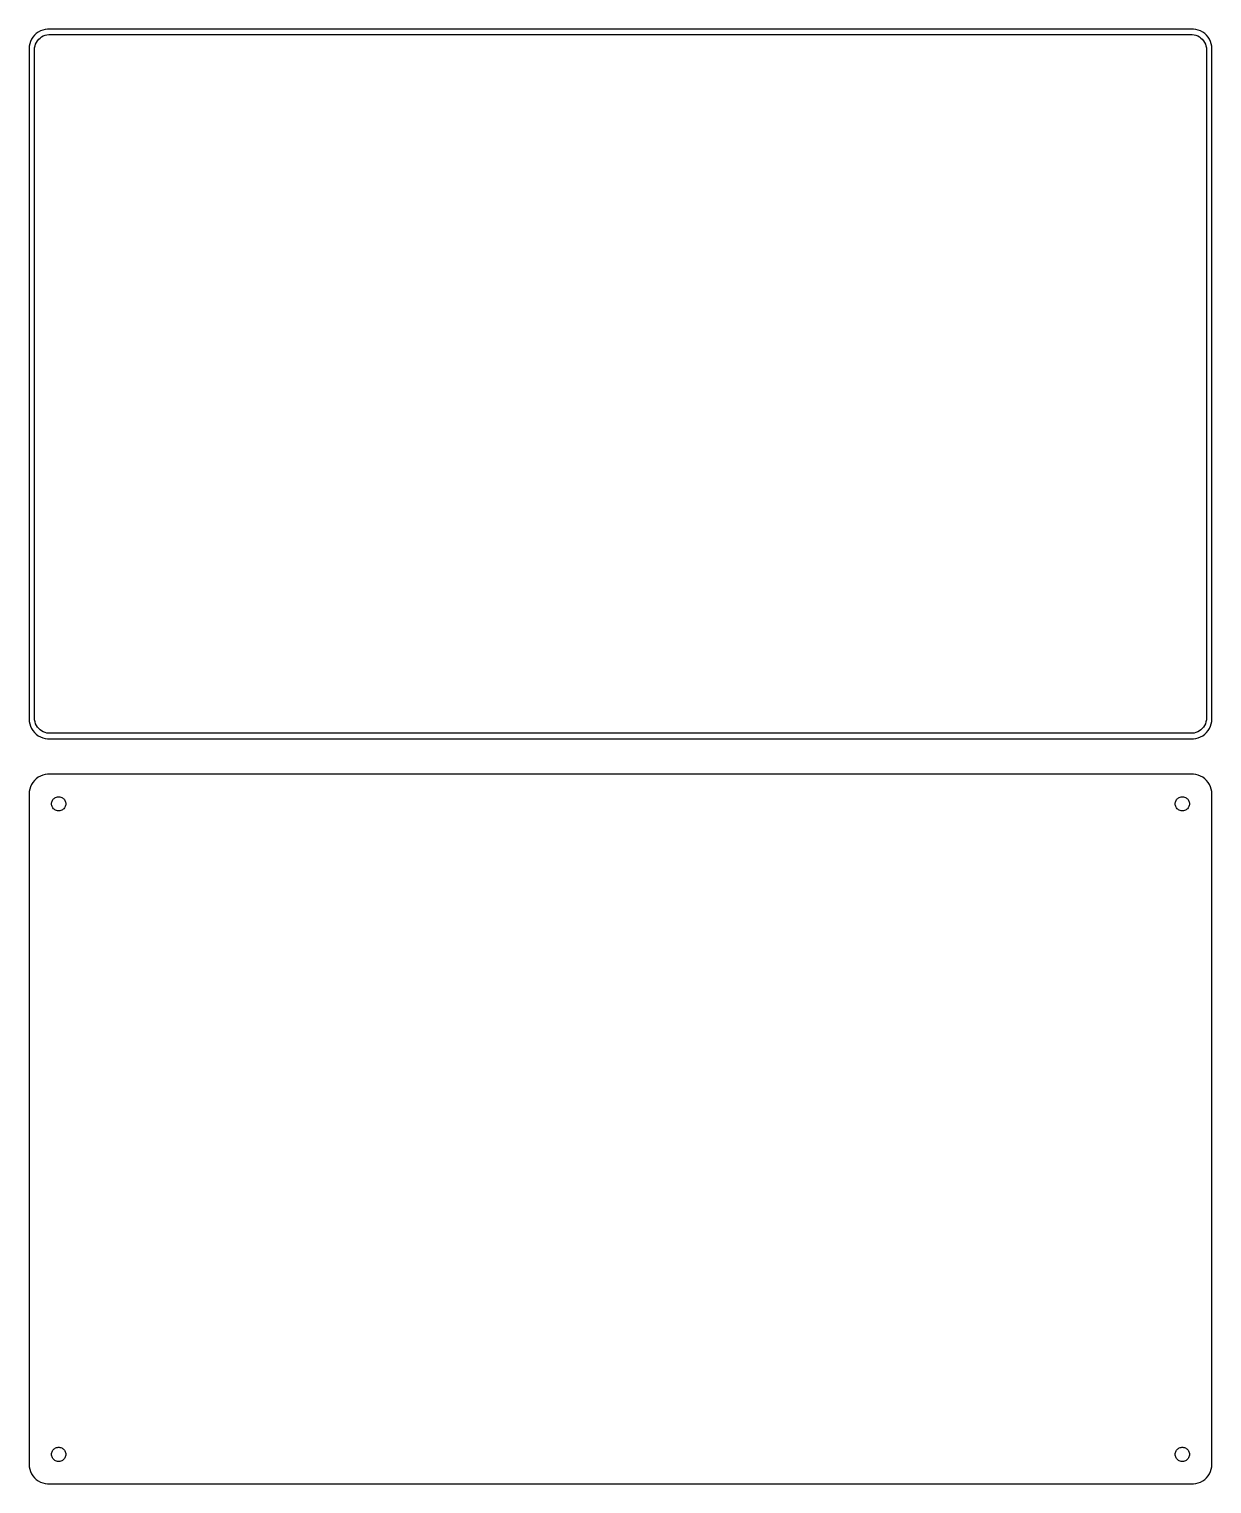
# Model space of a CAD drawing. Header units: metres. Extents: x -150 to 150, y 99 to 468.
import ezdxf

# ---------------------------------------------------------------- set-up
doc = ezdxf.new("R2010")
doc.units = ezdxf.units.M

msp = doc.modelspace()

# ---------------------------------------------------------------- linework, layer by layer
for p, q in [((-149.382, 465.409), (-149.649, 464.841)), ((-149.045, 465.939), (-149.382, 465.409)), ((-148.645, 466.423), (-149.045, 465.939)), ((-148.187, 466.853), (-148.645, 466.423)), ((-147.679, 467.222), (-148.187, 466.853)), ((-148.141, 464.614), (-147.88, 465.024)), ((-147.88, 465.024), (-147.571, 465.399)), ((-147.129, 467.524), (-147.679, 467.222)), ((-147.571, 465.399), (-147.216, 465.731)), ((-147.216, 465.731), (-146.823, 466.017)), ((-146.545, 467.755), (-147.129, 467.524)), ((-146.823, 466.017), (-146.398, 466.251)), ((-145.937, 467.911), (-146.545, 467.755)), ((-146.398, 466.251), (-145.946, 466.43)), ((-145.946, 466.43), (-145.475, 466.551)), ((-145.314, 467.99), (-145.937, 467.911)), ((-145.475, 466.551), (-144.993, 466.612)), ((145.314, 467.99), (-145.314, 467.99)), ((-144.993, 466.612), (144.993, 466.612)), ((144.993, 466.612), (145.475, 466.551)), ((145.937, 467.911), (145.314, 467.99)), ((145.475, 466.551), (145.946, 466.43)), ((146.545, 467.755), (145.937, 467.911)), ((145.946, 466.43), (146.398, 466.251)), ((146.398, 466.251), (146.823, 466.017)), ((147.129, 467.524), (146.545, 467.755)), ((146.823, 466.017), (147.216, 465.731)), ((147.679, 467.222), (147.129, 467.524)), ((147.216, 465.731), (147.571, 465.399)), ((147.571, 465.399), (147.88, 465.024)), ((148.187, 466.853), (147.679, 467.222)), ((147.88, 465.024), (148.141, 464.614)), ((148.645, 466.423), (148.187, 466.853)), ((149.045, 465.939), (148.645, 466.423)), ((149.382, 465.409), (149.045, 465.939)), ((149.649, 464.841), (149.382, 465.409)), ((-149.961, 463.627), (-150, 463)), ((-150, 463), (-150, 293)), ((-149.843, 464.243), (-149.961, 463.627)), ((-149.649, 464.841), (-149.843, 464.243)), ((-148.619, 462.75), (-148.589, 463.235)), ((-148.619, 293.25), (-148.619, 462.75)), ((-148.589, 463.235), (-148.498, 463.712)), ((-148.498, 463.712), (-148.348, 464.174)), ((-148.348, 464.174), (-148.141, 464.614)), ((148.141, 464.614), (148.348, 464.174)), ((148.348, 464.174), (148.498, 463.712)), ((148.498, 463.712), (148.589, 463.235)), ((148.589, 463.235), (148.619, 462.75)), ((148.619, 462.75), (148.619, 293.25)), ((149.843, 464.243), (149.649, 464.841)), ((149.961, 463.627), (149.843, 464.243)), ((150, 463), (149.961, 463.627)), ((150, 293), (150, 463)), ((-150, 293), (-149.961, 292.373)), ((-149.961, 292.373), (-149.843, 291.757)), ((-149.843, 291.757), (-149.649, 291.159)), ((-148.589, 292.765), (-148.619, 293.25)), ((-148.498, 292.288), (-148.589, 292.765)), ((-148.348, 291.826), (-148.498, 292.288)), ((-148.141, 291.386), (-148.348, 291.826)), ((148.348, 291.826), (148.141, 291.386)), ((148.498, 292.288), (148.348, 291.826)), ((148.589, 292.765), (148.498, 292.288)), ((148.619, 293.25), (148.589, 292.765)), ((149.649, 291.159), (149.843, 291.757)), ((149.843, 291.757), (149.961, 292.373)), ((149.961, 292.373), (150, 293)), ((-149.649, 291.159), (-149.382, 290.591)), ((-149.382, 290.591), (-149.045, 290.061)), ((-149.045, 290.061), (-148.645, 289.577)), ((-148.645, 289.577), (-148.187, 289.147)), ((-148.187, 289.147), (-147.679, 288.778)), ((-147.88, 290.976), (-148.141, 291.386)), ((-147.571, 290.601), (-147.88, 290.976)), ((-147.679, 288.778), (-147.129, 288.476)), ((-147.216, 290.269), (-147.571, 290.601)), ((-146.823, 289.983), (-147.216, 290.269)), ((-147.129, 288.476), (-146.545, 288.245)), ((-146.398, 289.749), (-146.823, 289.983)), ((-146.545, 288.245), (-145.937, 288.089)), ((-145.946, 289.57), (-146.398, 289.749)), ((-145.475, 289.449), (-145.946, 289.57)), ((-145.937, 288.089), (-145.314, 288.01)), ((-144.993, 289.388), (-145.475, 289.449)), ((-145.314, 288.01), (145.314, 288.01)), ((144.993, 289.388), (-144.993, 289.388)), ((145.475, 289.449), (144.993, 289.388)), ((145.314, 288.01), (145.937, 288.089)), ((145.946, 289.57), (145.475, 289.449)), ((145.937, 288.089), (146.545, 288.245)), ((146.398, 289.749), (145.946, 289.57)), ((146.823, 289.983), (146.398, 289.749)), ((146.545, 288.245), (147.129, 288.476)), ((147.216, 290.269), (146.823, 289.983)), ((147.129, 288.476), (147.679, 288.778)), ((147.571, 290.601), (147.216, 290.269)), ((147.88, 290.976), (147.571, 290.601)), ((147.679, 288.778), (148.187, 289.147)), ((148.141, 291.386), (147.88, 290.976)), ((148.187, 289.147), (148.645, 289.577)), ((148.645, 289.577), (149.045, 290.061)), ((149.045, 290.061), (149.382, 290.591)), ((149.382, 290.591), (149.649, 291.159)), ((-149.045, 276.939), (-149.382, 276.409)), ((-148.645, 277.423), (-149.045, 276.939)), ((-148.187, 277.853), (-148.645, 277.423)), ((-147.679, 278.222), (-148.187, 277.853)), ((-147.129, 278.524), (-147.679, 278.222)), ((-146.545, 278.755), (-147.129, 278.524)), ((-145.937, 278.911), (-146.545, 278.755)), ((-145.314, 278.99), (-145.937, 278.911)), ((145.314, 278.99), (-145.314, 278.99)), ((145.937, 278.911), (145.314, 278.99)), ((146.545, 278.755), (145.937, 278.911)), ((147.129, 278.524), (146.545, 278.755)), ((147.679, 278.222), (147.129, 278.524)), ((148.187, 277.853), (147.679, 278.222)), ((148.645, 277.423), (148.187, 277.853)), ((149.045, 276.939), (148.645, 277.423)), ((149.382, 276.409), (149.045, 276.939)), ((-149.961, 274.627), (-150, 274)), ((-150, 274), (-150, 104)), ((-149.843, 275.243), (-149.961, 274.627)), ((-149.649, 275.841), (-149.843, 275.243)), ((-149.382, 276.409), (-149.649, 275.841)), ((-143.464, 273.02), (-143.266, 273.129)), ((-143.266, 273.129), (-143.056, 273.212)), ((-143.056, 273.212), (-142.837, 273.268)), ((-142.837, 273.268), (-142.613, 273.296)), ((-142.613, 273.296), (-142.387, 273.296)), ((-142.387, 273.296), (-142.163, 273.268)), ((-142.163, 273.268), (-141.944, 273.212)), ((-141.944, 273.212), (-141.734, 273.129)), ((-141.734, 273.129), (-141.536, 273.02)), ((141.536, 273.02), (141.734, 273.129)), ((141.734, 273.129), (141.944, 273.212)), ((141.944, 273.212), (142.163, 273.268)), ((142.163, 273.268), (142.387, 273.296)), ((142.387, 273.296), (142.613, 273.296)), ((142.613, 273.296), (142.837, 273.268)), ((142.837, 273.268), (143.056, 273.212)), ((143.056, 273.212), (143.266, 273.129)), ((143.266, 273.129), (143.464, 273.02)), ((149.649, 275.841), (149.382, 276.409)), ((149.843, 275.243), (149.649, 275.841)), ((149.961, 274.627), (149.843, 275.243)), ((150, 274), (149.961, 274.627)), ((150, 104), (150, 274)), ((-144.3, 271.5), (-144.286, 271.726)), ((-144.286, 271.274), (-144.3, 271.5)), ((-144.286, 271.726), (-144.243, 271.948)), ((-144.243, 271.052), (-144.286, 271.274)), ((-144.243, 271.948), (-144.174, 272.163)), ((-144.174, 270.837), (-144.243, 271.052)), ((-144.174, 272.163), (-144.077, 272.367)), ((-144.077, 270.633), (-144.174, 270.837)), ((-144.077, 272.367), (-143.956, 272.558)), ((-143.956, 270.442), (-144.077, 270.633)), ((-143.956, 272.558), (-143.812, 272.732)), ((-143.812, 270.268), (-143.956, 270.442)), ((-143.812, 272.732), (-143.647, 272.887)), ((-143.647, 270.113), (-143.812, 270.268)), ((-143.647, 272.887), (-143.464, 273.02)), ((-143.464, 269.98), (-143.647, 270.113)), ((-143.266, 269.871), (-143.464, 269.98)), ((-143.056, 269.788), (-143.266, 269.871)), ((-142.837, 269.732), (-143.056, 269.788)), ((-142.613, 269.704), (-142.837, 269.732)), ((-142.387, 269.704), (-142.613, 269.704)), ((-142.163, 269.732), (-142.387, 269.704)), ((-141.944, 269.788), (-142.163, 269.732)), ((-141.734, 269.871), (-141.944, 269.788)), ((-141.536, 269.98), (-141.734, 269.871)), ((-141.536, 273.02), (-141.353, 272.887)), ((-141.353, 270.113), (-141.536, 269.98)), ((-141.353, 272.887), (-141.188, 272.732)), ((-141.188, 270.268), (-141.353, 270.113)), ((-141.188, 272.732), (-141.044, 272.558)), ((-141.044, 270.442), (-141.188, 270.268)), ((-141.044, 272.558), (-140.923, 272.367)), ((-140.923, 270.633), (-141.044, 270.442)), ((-140.923, 272.367), (-140.826, 272.163)), ((-140.826, 270.837), (-140.923, 270.633)), ((-140.826, 272.163), (-140.757, 271.948)), ((-140.757, 271.052), (-140.826, 270.837)), ((-140.757, 271.948), (-140.714, 271.726)), ((-140.714, 271.274), (-140.757, 271.052)), ((-140.714, 271.726), (-140.7, 271.5)), ((-140.7, 271.5), (-140.714, 271.274)), ((140.7, 271.5), (140.714, 271.726)), ((140.714, 271.274), (140.7, 271.5)), ((140.714, 271.726), (140.757, 271.948)), ((140.757, 271.052), (140.714, 271.274)), ((140.757, 271.948), (140.826, 272.163)), ((140.826, 270.837), (140.757, 271.052)), ((140.826, 272.163), (140.923, 272.367)), ((140.923, 270.633), (140.826, 270.837)), ((140.923, 272.367), (141.044, 272.558)), ((141.044, 270.442), (140.923, 270.633)), ((141.044, 272.558), (141.188, 272.732)), ((141.188, 270.268), (141.044, 270.442)), ((141.188, 272.732), (141.353, 272.887)), ((141.353, 270.113), (141.188, 270.268)), ((141.353, 272.887), (141.536, 273.02)), ((141.536, 269.98), (141.353, 270.113)), ((141.734, 269.871), (141.536, 269.98)), ((141.944, 269.788), (141.734, 269.871)), ((142.163, 269.732), (141.944, 269.788)), ((142.387, 269.704), (142.163, 269.732)), ((142.613, 269.704), (142.387, 269.704)), ((142.837, 269.732), (142.613, 269.704)), ((143.056, 269.788), (142.837, 269.732)), ((143.266, 269.871), (143.056, 269.788)), ((143.464, 269.98), (143.266, 269.871)), ((143.464, 273.02), (143.647, 272.887)), ((143.647, 270.113), (143.464, 269.98)), ((143.647, 272.887), (143.812, 272.732)), ((143.812, 270.268), (143.647, 270.113)), ((143.812, 272.732), (143.956, 272.558)), ((143.956, 270.442), (143.812, 270.268)), ((143.956, 272.558), (144.077, 272.367)), ((144.077, 270.633), (143.956, 270.442)), ((144.077, 272.367), (144.174, 272.163)), ((144.174, 270.837), (144.077, 270.633)), ((144.174, 272.163), (144.243, 271.948)), ((144.243, 271.052), (144.174, 270.837)), ((144.243, 271.948), (144.286, 271.726)), ((144.286, 271.274), (144.243, 271.052)), ((144.286, 271.726), (144.3, 271.5)), ((144.3, 271.5), (144.286, 271.274)), ((-144.243, 106.948), (-144.174, 107.163)), ((-144.174, 107.163), (-144.077, 107.367)), ((-144.077, 107.367), (-143.956, 107.558)), ((-143.956, 107.558), (-143.812, 107.732)), ((-143.812, 107.732), (-143.647, 107.887)), ((-143.647, 107.887), (-143.464, 108.02)), ((-143.464, 108.02), (-143.266, 108.129)), ((-143.266, 108.129), (-143.056, 108.212)), ((-143.056, 108.212), (-142.837, 108.268)), ((-142.837, 108.268), (-142.613, 108.296)), ((-142.613, 108.296), (-142.387, 108.296)), ((-142.387, 108.296), (-142.163, 108.268)), ((-142.163, 108.268), (-141.944, 108.212)), ((-141.944, 108.212), (-141.734, 108.129)), ((-141.734, 108.129), (-141.536, 108.02)), ((-141.536, 108.02), (-141.353, 107.887)), ((-141.353, 107.887), (-141.188, 107.732)), ((-141.188, 107.732), (-141.044, 107.558)), ((-141.044, 107.558), (-140.923, 107.367)), ((-140.923, 107.367), (-140.826, 107.163)), ((-140.826, 107.163), (-140.757, 106.948)), ((140.757, 106.948), (140.826, 107.163)), ((140.826, 107.163), (140.923, 107.367)), ((140.923, 107.367), (141.044, 107.558)), ((141.044, 107.558), (141.188, 107.732)), ((141.188, 107.732), (141.353, 107.887)), ((141.353, 107.887), (141.536, 108.02)), ((141.536, 108.02), (141.734, 108.129)), ((141.734, 108.129), (141.944, 108.212)), ((141.944, 108.212), (142.163, 108.268)), ((142.163, 108.268), (142.387, 108.296)), ((142.387, 108.296), (142.613, 108.296)), ((142.613, 108.296), (142.837, 108.268)), ((142.837, 108.268), (143.056, 108.212)), ((143.056, 108.212), (143.266, 108.129)), ((143.266, 108.129), (143.464, 108.02)), ((143.464, 108.02), (143.647, 107.887)), ((143.647, 107.887), (143.812, 107.732)), ((143.812, 107.732), (143.956, 107.558)), ((143.956, 107.558), (144.077, 107.367)), ((144.077, 107.367), (144.174, 107.163)), ((144.174, 107.163), (144.243, 106.948)), ((-150, 104), (-149.961, 103.373)), ((-149.961, 103.373), (-149.843, 102.757)), ((-144.3, 106.5), (-144.286, 106.726)), ((-144.286, 106.274), (-144.3, 106.5)), ((-144.286, 106.726), (-144.243, 106.948)), ((-144.243, 106.052), (-144.286, 106.274)), ((-144.174, 105.837), (-144.243, 106.052)), ((-144.077, 105.633), (-144.174, 105.837)), ((-143.956, 105.442), (-144.077, 105.633)), ((-143.812, 105.268), (-143.956, 105.442)), ((-143.647, 105.113), (-143.812, 105.268)), ((-143.464, 104.98), (-143.647, 105.113)), ((-143.266, 104.871), (-143.464, 104.98)), ((-143.056, 104.788), (-143.266, 104.871)), ((-142.837, 104.732), (-143.056, 104.788)), ((-142.613, 104.704), (-142.837, 104.732)), ((-142.387, 104.704), (-142.613, 104.704)), ((-142.163, 104.732), (-142.387, 104.704)), ((-141.944, 104.788), (-142.163, 104.732)), ((-141.734, 104.871), (-141.944, 104.788)), ((-141.536, 104.98), (-141.734, 104.871)), ((-141.353, 105.113), (-141.536, 104.98)), ((-141.188, 105.268), (-141.353, 105.113)), ((-141.044, 105.442), (-141.188, 105.268)), ((-140.923, 105.633), (-141.044, 105.442)), ((-140.826, 105.837), (-140.923, 105.633)), ((-140.757, 106.052), (-140.826, 105.837)), ((-140.757, 106.948), (-140.714, 106.726)), ((-140.714, 106.274), (-140.757, 106.052)), ((-140.714, 106.726), (-140.7, 106.5)), ((-140.7, 106.5), (-140.714, 106.274)), ((140.7, 106.5), (140.714, 106.726)), ((140.714, 106.274), (140.7, 106.5)), ((140.714, 106.726), (140.757, 106.948)), ((140.757, 106.052), (140.714, 106.274)), ((140.826, 105.837), (140.757, 106.052)), ((140.923, 105.633), (140.826, 105.837)), ((141.044, 105.442), (140.923, 105.633)), ((141.188, 105.268), (141.044, 105.442)), ((141.353, 105.113), (141.188, 105.268)), ((141.536, 104.98), (141.353, 105.113)), ((141.734, 104.871), (141.536, 104.98)), ((141.944, 104.788), (141.734, 104.871)), ((142.163, 104.732), (141.944, 104.788)), ((142.387, 104.704), (142.163, 104.732)), ((142.613, 104.704), (142.387, 104.704)), ((142.837, 104.732), (142.613, 104.704)), ((143.056, 104.788), (142.837, 104.732)), ((143.266, 104.871), (143.056, 104.788)), ((143.464, 104.98), (143.266, 104.871)), ((143.647, 105.113), (143.464, 104.98)), ((143.812, 105.268), (143.647, 105.113)), ((143.956, 105.442), (143.812, 105.268)), ((144.077, 105.633), (143.956, 105.442)), ((144.174, 105.837), (144.077, 105.633)), ((144.243, 106.052), (144.174, 105.837)), ((144.243, 106.948), (144.286, 106.726)), ((144.286, 106.274), (144.243, 106.052)), ((144.286, 106.726), (144.3, 106.5)), ((144.3, 106.5), (144.286, 106.274)), ((149.843, 102.757), (149.961, 103.373)), ((149.961, 103.373), (150, 104)), ((-149.843, 102.757), (-149.649, 102.159)), ((-149.649, 102.159), (-149.382, 101.591)), ((-149.382, 101.591), (-149.045, 101.061)), ((-149.045, 101.061), (-148.645, 100.577)), ((-148.645, 100.577), (-148.187, 100.147)), ((-148.187, 100.147), (-147.679, 99.778)), ((-147.679, 99.778), (-147.129, 99.476)), ((147.129, 99.476), (147.679, 99.778)), ((147.679, 99.778), (148.187, 100.147)), ((148.187, 100.147), (148.645, 100.577)), ((148.645, 100.577), (149.045, 101.061)), ((149.045, 101.061), (149.382, 101.591)), ((149.382, 101.591), (149.649, 102.159)), ((149.649, 102.159), (149.843, 102.757)), ((-147.129, 99.476), (-146.545, 99.245)), ((-146.545, 99.245), (-145.937, 99.089)), ((-145.937, 99.089), (-145.314, 99.01)), ((-145.314, 99.01), (145.314, 99.01)), ((145.314, 99.01), (145.937, 99.089)), ((145.937, 99.089), (146.545, 99.245)), ((146.545, 99.245), (147.129, 99.476))]:
    msp.add_line(p, q)

doc.saveas('drawing.dxf')
